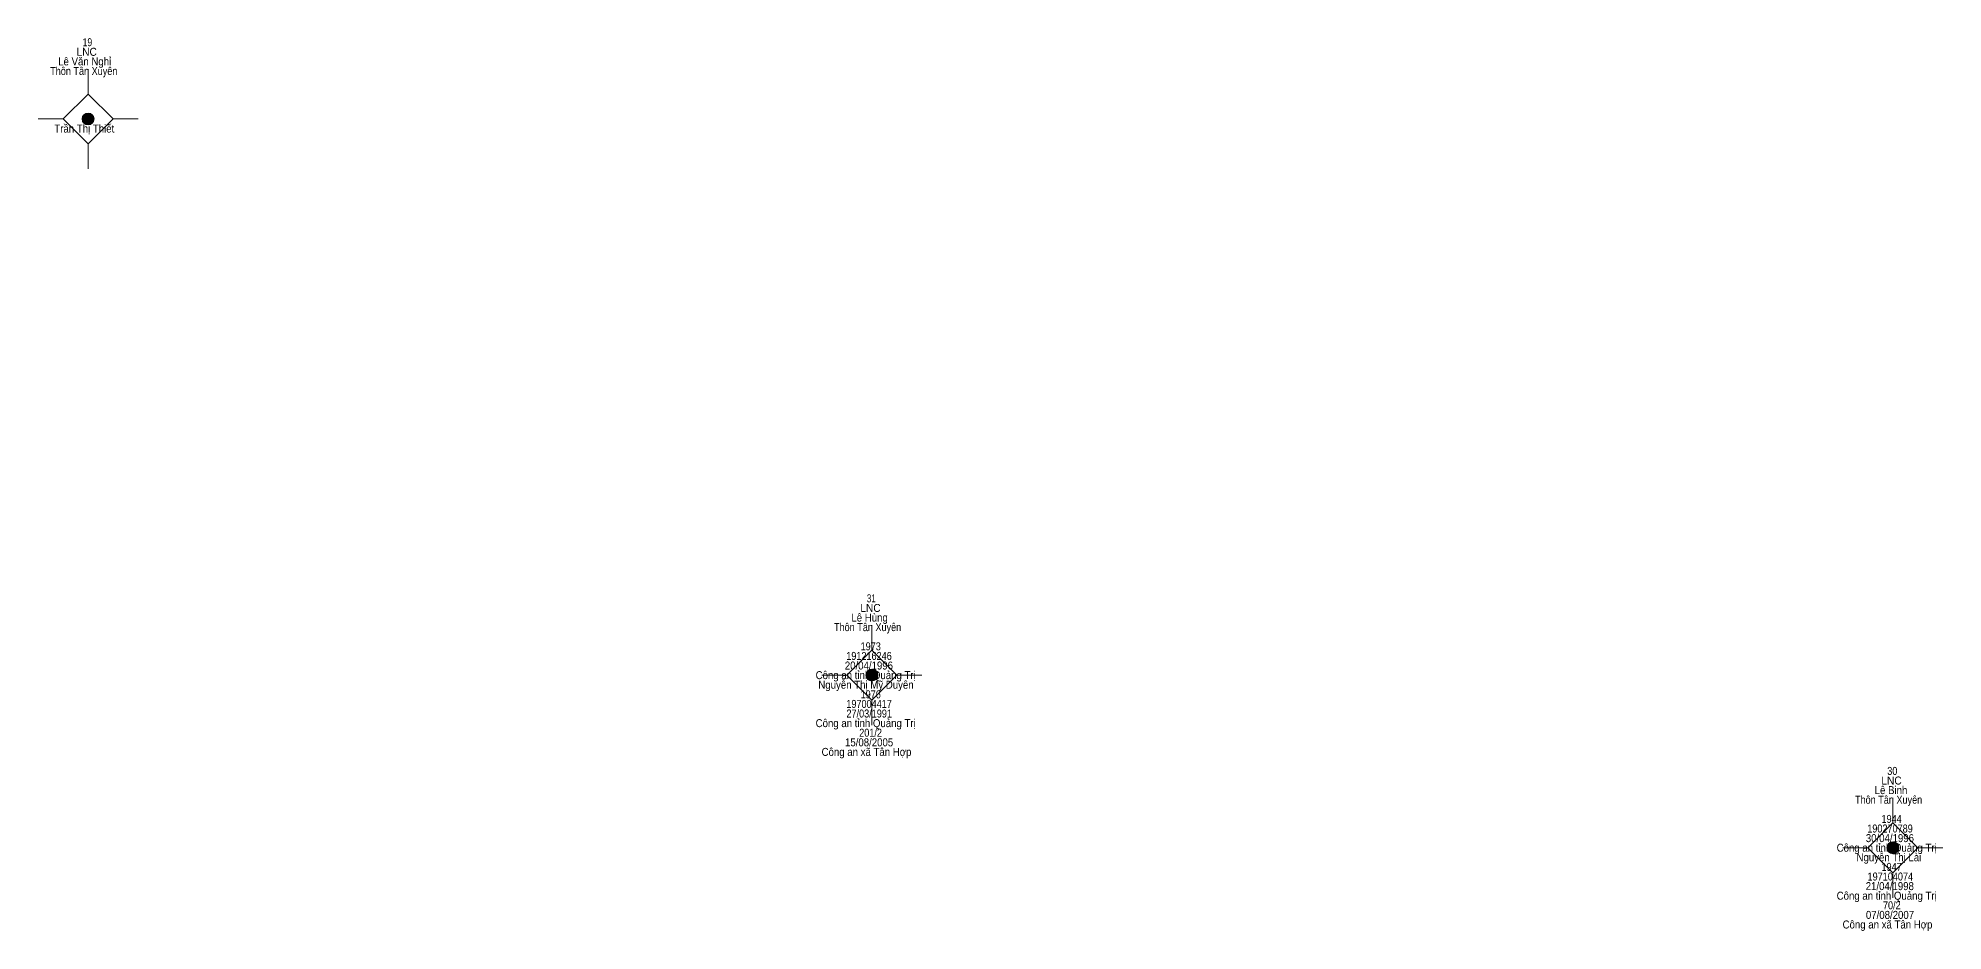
# Model space of a CAD drawing. Header units: metres. Extents: x 550999 to 552168, y 1840994 to 1841978.
# Drawn here: x 551582.9 to 551678.1, y 1841694.2 to 1841738.9 of the extents above; entities that cross this region are included whole.
import ezdxf
from ezdxf.enums import TextEntityAlignment as Align

# ---------------------------------------------------------------- set-up
doc = ezdxf.new("R2010")
doc.units = ezdxf.units.M
doc.header["$LTSCALE"] = 0.16
doc.layers.add('11', color=7, linetype='Continuous', lineweight=13)
doc.layers.add('15', color=7, linetype='Continuous')

msp = doc.modelspace()

# ---------------------------------------------------------------- hatches: boundary and pattern name
at = {"layer": '11'}
for points in [[(551585.6995, 1841734.82, 1), (551585.0995, 1841734.82, 1)], [(551624.8895, 1841707.01, 1), (551624.2895, 1841707.01, 1)], [(551675.9395, 1841698.38, 1), (551675.3395, 1841698.38, 1)]]:
    msp.add_hatch(color=256, dxfattribs=at).paths.add_polyline_path(points)

# ---------------------------------------------------------------- linework, layer by layer
for p, q in [((551585.4, 1841737.32), (551585.4, 1841736.07)), ((551584.15, 1841734.82), (551582.9, 1841734.82)), ((551587.9, 1841734.82), (551586.65, 1841734.82)), ((551585.4, 1841733.57), (551585.4, 1841732.32)), ((551624.59, 1841709.51), (551624.59, 1841708.26)), ((551623.34, 1841707.01), (551622.09, 1841707.01)), ((551627.09, 1841707.01), (551625.84, 1841707.01)), ((551624.59, 1841705.76), (551624.59, 1841704.51)), ((551675.64, 1841700.88), (551675.64, 1841699.63)), ((551674.39, 1841698.38), (551673.14, 1841698.38)), ((551678.14, 1841698.38), (551676.89, 1841698.38)), ((551675.64, 1841697.13), (551675.64, 1841695.88))]:
    msp.add_line(p, q, dxfattribs=at)
for points in [[(551585.4, 1841736.07), (551584.15, 1841734.82), (551585.4, 1841733.57), (551586.65, 1841734.82)], [(551624.59, 1841708.26), (551623.34, 1841707.01), (551624.59, 1841705.76), (551625.84, 1841707.01)], [(551675.64, 1841699.63), (551674.39, 1841698.38), (551675.64, 1841697.13), (551676.89, 1841698.38)]]:
    msp.add_lwpolyline(points, close=True, dxfattribs=at)
for centre in [(551585.3995, 1841734.82), (551624.5895, 1841707.01), (551675.6395, 1841698.38)]:
    msp.add_circle(centre, 0.3, dxfattribs=at)

# ---------------------------------------------------------------- texts
at = {"layer": '15'}
for s, width, p in [('19', 0.8, (551585.365, 1841738.46)), ('Lê Văn Nghỉ', 0.9, (551585.23, 1841737.5)), ('LNC', 0.95, (551585.33, 1841737.98)), ('Thôn Tân Xuyên', 0.85, (551585.185, 1841737.02)), ('Trần Thị Thiết', 0.9, (551585.21, 1841734.14)), ('LNC', 0.95, (551624.52, 1841710.17)), ('31', 0.75, (551624.56, 1841710.65)), ('Thôn Tân Xuyên', 0.85, (551624.375, 1841709.21)), ('Lê Hùng', 0.9, (551624.475, 1841709.69)), ('1973', 0.85, (551624.53, 1841708.25)), ('20/04/1996', 0.9, (551624.44, 1841707.29)), ('191216246', 0.85, (551624.445, 1841707.77)), ('Công an tỉnh Quảng Trị', 0.9, (551624.28, 1841706.81)), ('Nguyễn Thị Mỹ Duyên', 0.9, (551624.295, 1841706.33)), ('197004417', 0.85, (551624.45, 1841705.37)), ('1976', 0.85, (551624.53, 1841705.85)), ('Công an tỉnh Quảng Trị', 0.9, (551624.28, 1841704.41)), ('27/03/1991', 0.85, (551624.455, 1841704.89)), ('15/08/2005', 0.9, (551624.45, 1841703.45)), ('201/2', 0.85, (551624.525, 1841703.93)), ('Công an xã Tân Hợp', 0.9, (551624.32, 1841702.97)), ('LNC', 0.95, (551675.57, 1841701.54)), ('30', 0.85, (551675.61, 1841702.02)), ('Thôn Tân Xuyên', 0.85, (551675.425, 1841700.58)), ('Lê Binh', 0.9, (551675.545, 1841701.06)), ('1944', 0.85, (551675.575, 1841699.62)), ('30/04/1996', 0.9, (551675.49, 1841698.66)), ('190270789', 0.85, (551675.495, 1841699.14)), ('Công an tỉnh Quảng Trị', 0.9, (551675.33, 1841698.18)), ('Nguyễn Thị Lài', 0.9, (551675.44, 1841697.7)), ('197104074', 0.85, (551675.51, 1841696.74)), ('1947', 0.85, (551675.575, 1841697.22)), ('Công an tỉnh Quảng Trị', 0.9, (551675.33, 1841695.78)), ('21/04/1998', 0.9, (551675.485, 1841696.26)), ('07/08/2007', 0.9, (551675.495, 1841694.82)), ('70/2', 0.85, (551675.585, 1841695.3)), ('Công an xã Tân Hợp', 0.9, (551675.37, 1841694.34))]:
    msp.add_text(s, height=0.4, dxfattribs=dict(at, width=width)).set_placement(p, align=Align.CENTER)

doc.saveas('drawing.dxf')
